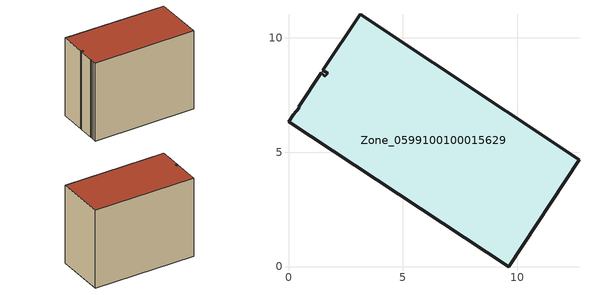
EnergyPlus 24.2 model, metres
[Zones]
Zone_0599100100015629
 floor ground (C_G): 0.46,6.95 0.45,7 1.44,8.49 1.6,8.32 1.71,8.45 1.51,8.59 3.13,11.03 12.71,4.67 9.63,0 0,6.33 0.21,6.64 z1.6
 wall outside (C_F): 9.63,0 12.71,4.67 3.13,11.03 1.51,8.59 1.71,8.45 1.6,8.32 1.44,8.49 0.45,7 0.46,6.95 0.21,6.64 0,6.33 9.63,0 z1.6:10.61
 roof outside (C_R): 0.21,6.64 0,6.33 9.63,0 12.71,4.67 3.13,11.03 1.51,8.59 1.71,8.45 1.6,8.32 1.44,8.49 0.45,7 0.46,6.95 z10.61
[BUILDING]
Pand.0599100100015629: North Axis=0; Terrain=City; Loads Convergence Tolerance Value=0.04; Temperature Convergence Tolerance Value=0.4; Solar Distribution=FullExterior; Maximum Number of Warmup Days=25; Minimum Number of Warmup Days=1
[Site:Location]
Rotterdam.The.Hague.AP_ZH_NLD Design_Conditions: Latitude=51.96; Longitude=4.45; Time Zone=1; Elevation=-4.5
[SITE:GROUNDTEMPERATURE:BUILDINGSURFACE]
18, 18, 18, 18, 18, 18, 18, 18, 18, 18, 18, 18
[MATERIAL] Thermal Absorptance=0.9; Solar Absorptance=0.7; Visible Absorptance=0.7
Name | Roughness | Thickness | Conductivity | Density | Specific Heat
G.TC.2015-2018 | MediumSmooth | 0.15 | 0.0428571 | 540 | 1210
F.TC.2015-2018 | Rough | 0.3 | 0.0666667 | 1920 | 840
R.TC.2015-2018 | MediumRough | 0.2 | 0.0333333 | 1500 | 1000
[CONSTRUCTION]
C_G: G.TC.2015-2018
C_F: F.TC.2015-2018
C_R: R.TC.2015-2018
[ZONE]
Zone_0599100100015629: Type=1; Multiplier=1; Ceiling Height=Autocalculate; Volume=Autocalculate; Floor Area=autocalculate; Part of Total Floor Area=Yes
[ZONEINFILTRATION:DESIGNFLOWRATE]
Infil_Zone_0599100100015629: Zone or ZoneList or Space or SpaceList=Zone_0599100100015629; Schedule=AlwaysOn; Design Flow Rate Calculation Method=Flow/Area; Flow Rate per Floor Area=0.0015; Constant Term Coefficient=1; Temperature Term Coefficient=0; Velocity Term Coefficient=0; Velocity Squared Term Coefficient=0
[HVACTEMPLATE:ZONE:IDEALLOADSAIRSYSTEM]
Zone_0599100100015629: Maximum Heating Supply Air Temperature=50; Minimum Cooling Supply Air Temperature=13; Maximum Heating Supply Air Humidity Ratio=0.0156; Minimum Cooling Supply Air Humidity Ratio=0.0077; Heating Limit=NoLimit; Cooling Limit=NoLimit; Dehumidification Control Type=ConstantSensibleHeatRatio; Cooling Sensible Heat Ratio=0.7; Dehumidification Setpoint=60; Humidification Control Type=None; Humidification Setpoint=30; Outdoor Air Method=None; Outdoor Air Flow Rate per Person=0.00944; Outdoor Air Flow Rate per Zone Floor Area=0; Outdoor Air Flow Rate per Zone=0; Demand Controlled Ventilation Type=None; Outdoor Air Economizer Type=NoEconomizer; Heat Recovery Type=None; Sensible Heat Recovery Effectiveness=0.7; Latent Heat Recovery Effectiveness=0.65
[ZONECONTROL:THERMOSTAT]
ThermostatControl_Zone_0599100100015629: Zone or ZoneList=Zone_0599100100015629; Control Type Schedule=DualSetpointControlType; Control 1=Thermostat_Zone_0599100100015629; Temperature Difference Between Cutout And Setpoint=0
[THERMOSTATSETPOINT:DUALSETPOINT]
Thermostat_Zone_0599100100015629: Heating Setpoint Temperature Schedule=HeatingSetpoint_Zone_0599100100015629; Cooling Setpoint Temperature Schedule=CoolingSetpoint_Zone_0599100100015629
[SCHEDULE:COMPACT]
HeatingSetpoint_Zone_0599100100015629: Through: 12/31, For: AllDays, Until: 24:00, 21
CoolingSetpoint_Zone_0599100100015629: Through: 12/31, For: AllDays, Until: 24:00, 24
DualSetpointControlType: Through: 12/31, For: AllDays, Until: 24:00, 4
AlwaysOn: Through: 12/31, For: AllDays, Until: 24:00, 1
